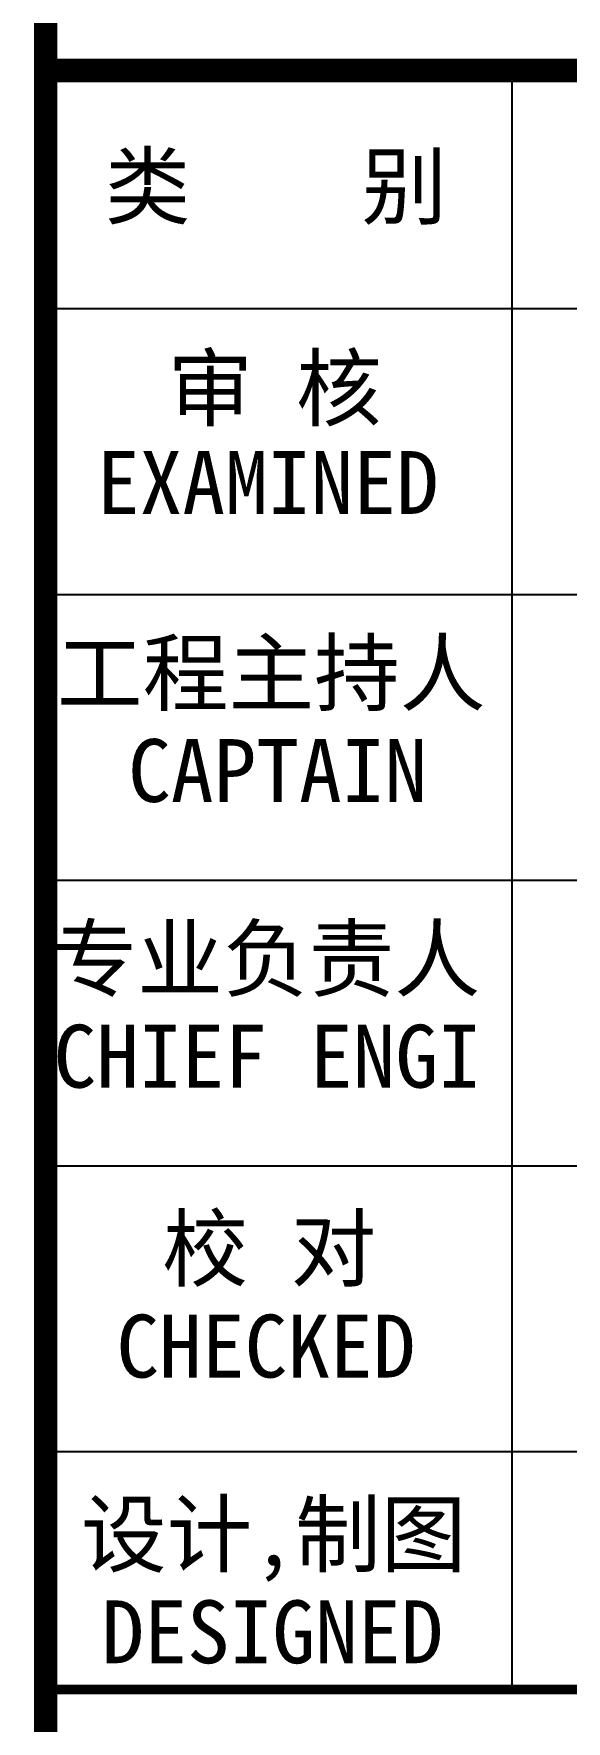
# Model space of a CAD drawing. Header units: millimetres. Extents: x 475841 to 500774, y 3420694 to 3426131.
# Drawn here: x 496107.6 to 496129.9, y 3425536.9 to 3425607.5 of the extents above; entities that cross this region are included whole.
import ezdxf

# ---------------------------------------------------------------- set-up
doc = ezdxf.new("R2010")
doc.units = ezdxf.units.MM
doc.header["$LTSCALE"] = 10
doc.layers.add('图框', color=7, linetype='CONTINUOUS')
doc.styles.add('STYLE-黑体', font='simhei.ttf')

msp = doc.modelspace()

# ---------------------------------------------------------------- linework, layer by layer
at = {"layer": '图框', "color": 4}
msp.add_line((496108.062, 3425693.51), (496108.062, 3425293.51), dxfattribs=at)
at = {"layer": '图框', "color": 0}
for p, q in [((496108.062, 3425596.036), (496164.844, 3425596.036)), ((496108.062, 3425596.036), (496164.844, 3425596.036)), ((496108.062, 3425584.084), (496164.844, 3425584.084)), ((496108.062, 3425572.132), (496164.844, 3425572.132)), ((496108.062, 3425560.18), (496164.844, 3425560.18)), ((496108.062, 3425548.228), (496164.844, 3425548.228))]:
    msp.add_line(p, q, dxfattribs=at)
at = {"layer": '图框', "color": 4, "const_width": 0.986}
msp.add_lwpolyline([(496108.062, 3425693.51), (496108.062, 3425293.51)], dxfattribs=at)
msp.add_lwpolyline([(496108.062, 3425693.51), (496165.062, 3425693.51), (496165.062, 3425293.51), (496108.062, 3425293.51)], close=True, dxfattribs=at)
at = {"layer": '图框', "color": 0}
for points, const_width in [([(496108.062, 3425605.996), (496164.844, 3425605.996)], 0.996), ([(496108.062, 3425605.996), (496164.844, 3425605.996)], 0.996), ([(496108.062, 3425605.996), (496164.844, 3425605.996)], 0.996), ([(496108.062, 3425605.996), (496164.844, 3425605.996)], 0.996), ([(496108.062, 3425605.996), (496164.844, 3425605.996)], 0.403), ([(496108.062, 3425538.268), (496164.844, 3425538.268)], 0.403)]:
    msp.add_lwpolyline(points, dxfattribs=dict(at, const_width=const_width))
for points in [[(496127.585, 3425596.036), (496127.585, 3425605.996)], [(496127.585, 3425538.268), (496127.585, 3425596.036)]]:
    msp.add_lwpolyline(points, dxfattribs=at)

# ---------------------------------------------------------------- texts
at = {"layer": '图框', "color": 0, "style": 'STYLE-黑体', "width": 1}
for s, p in [('类    别 ', (496110.538, 3425599.844)), ('审 核', (496113.165, 3425591.397)), ('EXAMINED ', (496110.208, 3425587.448)), ('工程主持人', (496108.539, 3425579.484)), ('CAPTAIN', (496111.514, 3425575.401)), ('专业负责人', (496108.315, 3425567.532)), ('CHIEF ENGI', (496108.392, 3425563.449)), ('校 对', (496112.942, 3425555.406)), ('CHECKED  ', (496111.023, 3425551.322)), ('设计,制图', (496109.539, 3425543.454)), ('DESIGNED ', (496110.399, 3425539.37))]:
    msp.add_text(s, height=2.6294, dxfattribs=at).set_placement(p)

doc.saveas('drawing.dxf')
